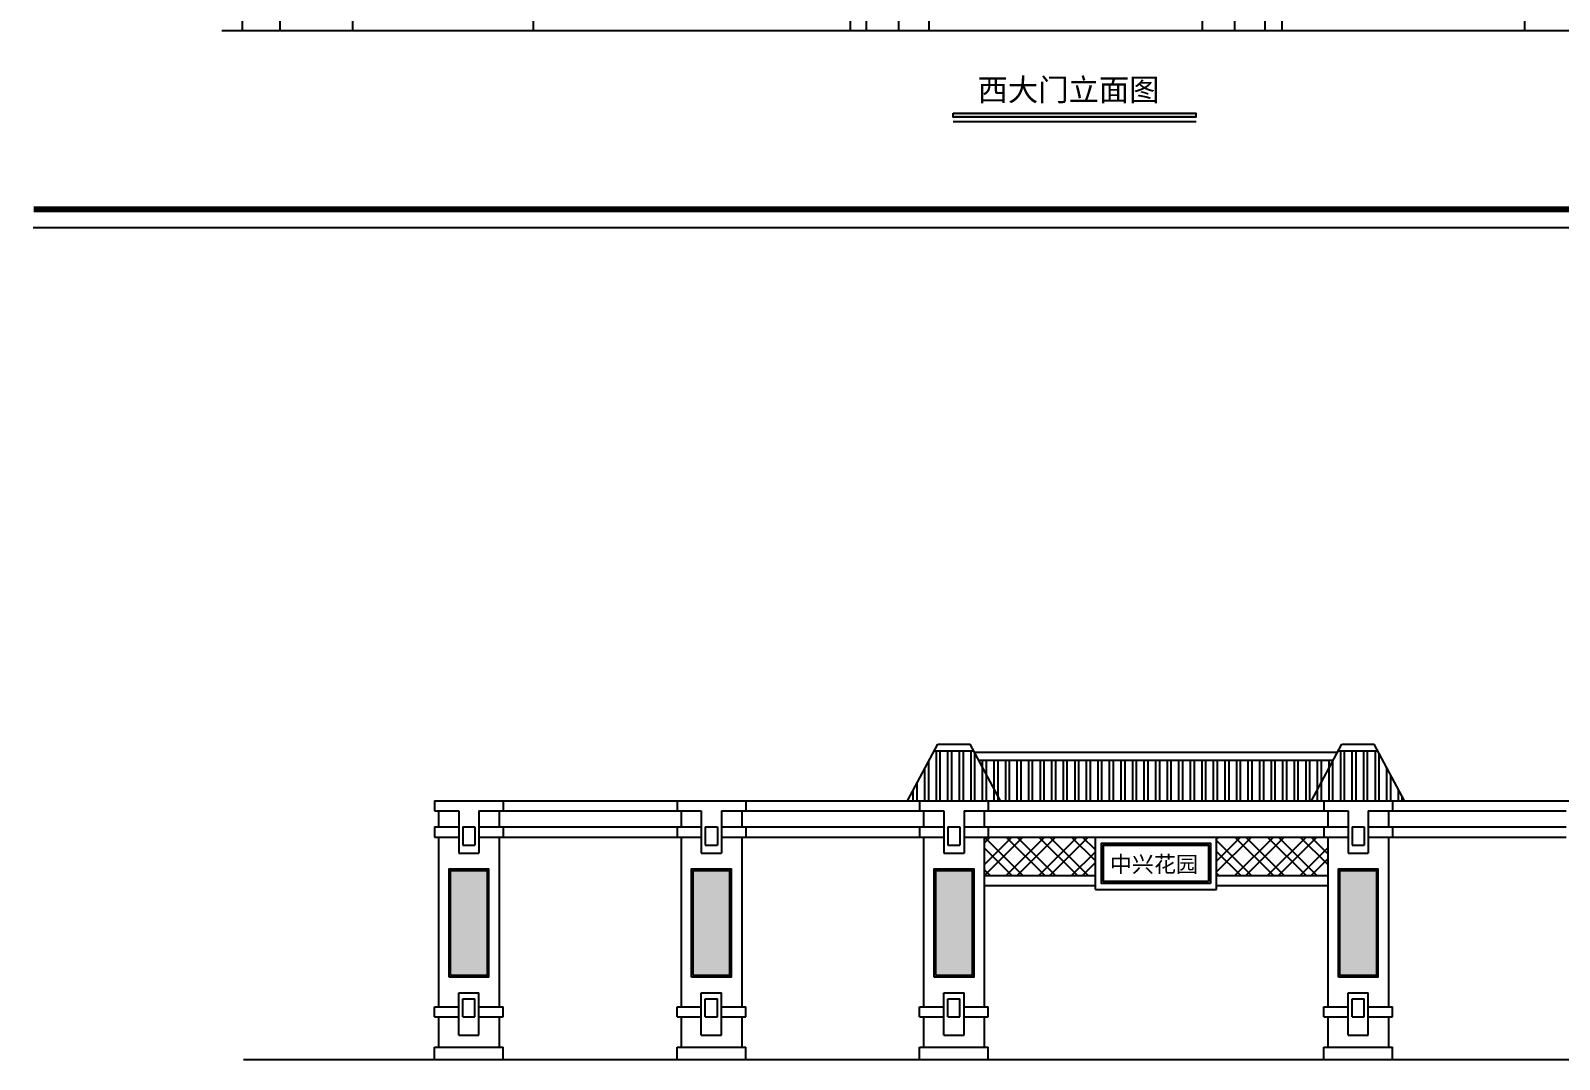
# Model space of a CAD drawing. Extents: x -1237597 to -1121401, y 701438 to 763997.
# Drawn here: x -1237597 to -1199777, y 702170 to 727622 of the extents above; entities that cross this region are included whole.
import ezdxf

# ---------------------------------------------------------------- set-up
doc = ezdxf.new("R2010")
doc.units = 0
doc.header["$LTSCALE"] = 300
doc.header["$MEASUREMENT"] = 0
doc.layers.get('0').update_dxf_attribs({"linetype": 'CONTINUOUS'})
for name, color, linetype in [('1', 7, 'CONTINUOUS'), ('2', 2, 'CONTINUOUS'), ('3', 3, 'CONTINUOUS'), ('LAYER1', 7, 'CONTINUOUS'), ('PH', 8, 'CONTINUOUS'), ('TU2', 7, 'CONTINUOUS')]:
    doc.layers.add(name, color=color, linetype=linetype)
doc.styles.add('HT', font='simhei.ttf', dxfattribs={"height": 200})
doc.styles.get("Standard").update_dxf_attribs({"font": 'simsun.ttf', "height": 200})
pattern_1 = [(315, (-1213188.8, 696082.67), (-404.112, -404.112), []), (315, (-1212919.4, 696082.67), (-404.112, -404.112), [])]
pattern_2 = [(45, (-1213188.8, 718307.96), (-404.112, 404.112), []), (45, (-1212919.4, 718307.96), (-404.112, 404.112), [])]

msp = doc.modelspace()

# ---------------------------------------------------------------- hatches: boundary and pattern name
at = {"layer": 'LAYER1', "linetype": 'BYBLOCK'}
h = msp.add_hatch(dxfattribs=at)
h.set_pattern_fill('ANSI31', color=3, style=0)
h.set_pattern_definition([(45, (-18991.69383, -81793.34535), (-0.088388347648, 0.088388347648), [])])
h.paths.add_polyline_path([(-1208773.1, 725481.6), (-1208773.1, 725577.2), (-1214775.7, 725577.2), (-1214775.7, 725481.6)])
at = {"layer": 'PH'}
h = msp.add_hatch(dxfattribs=at)
h.set_pattern_fill('ANSI32', color=256, scale=30, angle=45, style=0)
h.set_pattern_definition([(90, (-1213188.83, 722163.8), (-285.75, 3e-14), []), (90, (-1213093.58, 722259.05), (-285.75, 3e-14), [])])
h.paths.add_polyline_path([(-1213605.8, 708570.3), (-1214264.7, 709800.3), (-1215246.9, 709800.3), (-1215905.8, 708570.3)])
h.paths.add_polyline_path([(-1205905.8, 708570.3), (-1205370.1, 709570.3), (-1214141.5, 709570.3), (-1213605.8, 708570.3)])
h.paths.add_polyline_path([(-1203605.8, 708570.3), (-1204264.7, 709800.3), (-1205246.9, 709800.3), (-1205905.8, 708570.3)])
h = msp.add_hatch(dxfattribs=at)
h.set_pattern_fill('ANSI32', color=256, scale=60, style=0)
h.set_pattern_definition(pattern_1)
h.paths.add_polyline_path([(-1211255.8, 706720.3), (-1213905.8, 706720.3), (-1214005.8, 706720.3), (-1214005.8, 707670.3), (-1211255.8, 707670.3)])
h = msp.add_hatch(dxfattribs=at)
h.set_pattern_fill('ANSI32', color=256, scale=60, style=0)
h.set_pattern_definition(pattern_2)
h.paths.add_polyline_path([(-1213905.8, 707670.3), (-1214005.8, 707670.3), (-1214005.8, 706720.3), (-1211255.8, 706720.3), (-1211255.8, 707670.3)])
h = msp.add_hatch(dxfattribs=at)
h.set_pattern_fill('ANSI32', color=256, scale=60, style=0)
h.set_pattern_definition(pattern_1)
h.paths.add_polyline_path([(-1205505.8, 706720.3), (-1205605.8, 706720.3), (-1208255.8, 706720.3), (-1208255.8, 707670.3), (-1205505.8, 707670.3)])
h = msp.add_hatch(dxfattribs=at)
h.set_pattern_fill('ANSI32', color=256, scale=60, style=0)
h.set_pattern_definition(pattern_2)
h.paths.add_polyline_path([(-1208255.8, 707670.3), (-1208255.8, 706720.3), (-1205505.8, 706720.3), (-1205505.8, 707670.3), (-1205605.8, 707670.3)])
h = msp.add_hatch(dxfattribs=at)
h.set_pattern_fill('AR-CONC', color=9, scale=2, style=0)
h.set_pattern_definition([(50, (-1211249.8, 715188.33), (364.3693, -31.878), [38.1, -419.1]), (355, (-1211249.8, 715188.33), (-70.486, 382.113), [30.48, -335.28]), (100.451, (-1211219.43, 715185.68), (293.885, 350.2334), [32.38, -356.18]), (46.1842, (-1211249.8, 715289.93), (542.158, -84.085), [57.15, -628.65]), (96.6356, (-1211204.6, 715282.93), (474.808, 494.851), [48.57, -534.27]), (351.184, (-1211249.8, 715289.93), (474.81, 494.85), [45.72, -502.92]), (21, (-1211199, 715264.53), (303.2298, -204.531), [38.1, -419.1]), (326, (-1211199, 715264.53), (123.604, 368.376), [30.48, -335.28]), (71.4514, (-1211173.73, 715247.5), (426.833, 163.846), [32.38, -356.18]), (37.5, (-1211249.8, 715188.33), (6.1772, 169.1101), [0, -331.216, 0, -340.36, 0, -336.55]), (7.5, (-1211249.8, 715188.33), (133.6393, 200.3611), [0, -194.056, 0, -323.596, 0, -128.27]), (327.5, (-1211363.08, 715188.33), (271.1812, -11.4575), [0, -127, 0, -396.24, 0, -525.78]), (317.5, (-1211413.88, 715188.33), (296.2584, 50.853), [0, -165.1, 0, -263.144, 0, -373.38])])
h.paths.add_polyline_path([(-1226305.8, 706845.3), (-1227205.8, 706845.3), (-1227205.8, 704245.3), (-1226305.8, 704245.3)])
h.paths.add_polyline_path([(-1220305.8, 706845.3), (-1221205.8, 706845.3), (-1221205.8, 704245.3), (-1220305.8, 704245.3)])
h.paths.add_polyline_path([(-1214305.8, 706845.3), (-1215205.8, 706845.3), (-1215205.8, 704245.3), (-1214305.8, 704245.3)])
h = msp.add_hatch(dxfattribs=at)
h.set_pattern_fill('AR-CONC', color=9, scale=2, style=0)
h.set_pattern_definition([(50, (-1213188.83, 718307.96), (364.3693, -31.878), [38.1, -419.1]), (355, (-1213188.83, 718307.96), (-70.4857, 382.1133), [30.48, -335.28]), (100.451, (-1213158.46, 718305.3), (293.885, 350.2334), [32.38, -356.18]), (46.1842, (-1213188.83, 718409.56), (542.158, -84.085), [57.15, -628.65]), (96.6356, (-1213143.65, 718402.55), (474.808, 494.851), [48.57, -534.27]), (351.184, (-1213188.8, 718409.56), (474.809, 494.85), [45.72, -502.92]), (21, (-1213138.03, 718384.16), (303.2298, -204.531), [38.1, -419.1]), (326, (-1213138.03, 718384.16), (123.604, 368.376), [30.48, -335.28]), (71.4514, (-1213112.76, 718367.1), (426.833, 163.8457), [32.38, -356.18]), (37.5, (-1213188.83, 718307.96), (6.1772, 169.1101), [0, -331.216, 0, -340.36, 0, -336.55]), (7.5, (-1213188.83, 718307.96), (133.6393, 200.3611), [0, -194.056, 0, -323.596, 0, -128.27]), (327.5, (-1213302.11, 718307.96), (271.1812, -11.4575), [0, -127, 0, -396.24, 0, -525.78]), (317.5, (-1213352.9, 718307.96), (296.2584, 50.853), [0, -165.1, 0, -263.144, 0, -373.38])])
h.paths.add_polyline_path([(-1205205.8, 704245.3), (-1204305.8, 704245.3), (-1204305.8, 706845.3), (-1205205.8, 706845.3)])
h.paths.add_polyline_path([(-1198305.8, 706845.3), (-1199205.8, 706845.3), (-1199205.8, 704245.3), (-1198305.8, 704245.3)])
h.paths.add_polyline_path([(-1193205.8, 704245.3), (-1192305.8, 704245.3), (-1192305.8, 706845.3), (-1193205.8, 706845.3)])

# ---------------------------------------------------------------- linework, layer by layer
for p, q in [((-1215905.8, 708570.3), (-1215155.8, 709970.3)), ((-1215155.8, 709970.3), (-1214355.8, 709970.3)), ((-1213605.8, 708570.3), (-1214355.8, 709970.3)), ((-1205905.8, 708570.3), (-1205155.8, 709970.3)), ((-1205155.8, 709970.3), (-1204355.8, 709970.3)), ((-1203605.8, 708570.3), (-1204355.8, 709970.3)), ((-1215246.9, 709800.3), (-1214264.7, 709800.3)), ((-1214248.7, 709770.3), (-1205263, 709770.3)), ((-1214141.5, 709570.3), (-1205370.1, 709570.3)), ((-1205246.9, 709800.3), (-1204264.7, 709800.3)), ((-1227605.8, 708570.3), (-1191905.8, 708570.3)), ((-1227605.8, 708570.3), (-1227605.8, 708320.3)), ((-1225905.8, 708570.3), (-1225905.8, 708320.3)), ((-1221605.8, 708570.3), (-1221605.8, 708320.3)), ((-1219905.8, 708570.3), (-1219905.8, 708320.3)), ((-1215605.8, 708570.3), (-1215605.8, 708320.3)), ((-1213905.8, 708570.3), (-1213905.8, 708320.3)), ((-1205605.8, 708570.3), (-1205605.8, 708320.3)), ((-1203905.8, 708570.3), (-1203905.8, 708320.3)), ((-1227605.8, 708320.3), (-1227005.8, 708320.3)), ((-1227505.8, 708320.3), (-1227505.8, 707920.3)), ((-1227005.8, 708320.3), (-1227005.8, 707270.3)), ((-1226505.8, 708320.3), (-1225905.8, 708320.3)), ((-1226505.8, 708320.3), (-1226505.8, 707270.3)), ((-1226005.8, 708320.3), (-1226005.8, 707920.3)), ((-1221605.8, 708320.3), (-1221005.8, 708320.3)), ((-1221505.8, 708320.3), (-1221505.8, 707920.3)), ((-1221005.8, 708320.3), (-1221005.8, 707270.3)), ((-1220505.8, 708320.3), (-1220505.8, 707270.3)), ((-1220505.8, 708320.3), (-1219905.8, 708320.3)), ((-1220005.8, 708320.3), (-1220005.8, 707920.3)), ((-1215605.8, 708320.3), (-1215005.8, 708320.3)), ((-1215505.8, 708320.3), (-1215505.8, 707920.3)), ((-1215005.8, 708320.3), (-1215005.8, 707270.3)), ((-1214505.8, 708320.3), (-1214505.8, 707270.3)), ((-1214505.8, 708320.3), (-1213905.8, 708320.3)), ((-1214005.8, 708320.3), (-1214005.8, 707920.3)), ((-1205605.8, 708320.3), (-1205005.8, 708320.3)), ((-1205505.8, 708320.3), (-1205505.8, 707920.3)), ((-1205005.8, 708320.3), (-1205005.8, 707270.3)), ((-1204505.8, 708320.3), (-1203905.8, 708320.3)), ((-1204505.8, 708320.3), (-1204505.8, 707270.3)), ((-1204005.8, 708320.3), (-1204005.8, 707920.3)), ((-1227605.8, 707920.3), (-1227005.8, 707920.3)), ((-1227605.8, 707920.3), (-1227605.8, 707670.3)), ((-1227605.8, 707670.3), (-1227005.8, 707670.3)), ((-1227505.8, 707670.3), (-1227505.8, 703470.3)), ((-1226905.8, 707920.3), (-1226905.8, 707470.3)), ((-1226905.8, 707920.3), (-1226605.8, 707920.3)), ((-1226605.8, 707920.3), (-1226605.8, 707470.3)), ((-1226505.8, 707920.3), (-1225905.8, 707920.3)), ((-1226505.8, 707670.3), (-1225905.8, 707670.3)), ((-1226005.8, 707670.3), (-1226005.8, 703470.3)), ((-1225905.8, 707920.3), (-1225905.8, 707670.3)), ((-1225905.8, 707670.3), (-1221605.8, 707670.3)), ((-1221605.8, 707920.3), (-1221005.8, 707920.3)), ((-1221605.8, 707920.3), (-1221605.8, 707670.3)), ((-1221605.8, 707670.3), (-1221005.8, 707670.3)), ((-1221505.8, 707670.3), (-1221505.8, 703470.3)), ((-1220905.8, 707920.3), (-1220905.8, 707470.3)), ((-1220905.8, 707920.3), (-1220605.8, 707920.3)), ((-1220605.8, 707920.3), (-1220605.8, 707470.3)), ((-1220505.8, 707920.3), (-1219905.8, 707920.3)), ((-1220505.8, 707670.3), (-1219905.8, 707670.3)), ((-1220005.8, 707670.3), (-1220005.8, 703470.3)), ((-1219905.8, 707920.3), (-1219905.8, 707670.3)), ((-1219905.8, 707670.3), (-1215605.8, 707670.3)), ((-1215605.8, 707920.3), (-1215005.8, 707920.3)), ((-1215605.8, 707920.3), (-1215605.8, 707670.3)), ((-1215605.8, 707670.3), (-1215005.8, 707670.3)), ((-1215505.8, 707670.3), (-1215505.8, 703470.3)), ((-1214905.8, 707920.3), (-1214605.8, 707920.3)), ((-1214905.8, 707920.3), (-1214905.8, 707470.3)), ((-1214605.8, 707920.3), (-1214605.8, 707470.3)), ((-1214505.8, 707920.3), (-1213905.8, 707920.3)), ((-1214505.8, 707670.3), (-1213905.8, 707670.3)), ((-1214005.8, 707670.3), (-1214005.8, 703470.3)), ((-1213905.8, 707920.3), (-1213905.8, 707670.3)), ((-1213905.8, 707670.3), (-1205605.8, 707670.3)), ((-1211255.8, 706370.3), (-1211255.8, 707670.3)), ((-1208255.8, 706370.3), (-1208255.8, 707670.3)), ((-1205605.8, 707920.3), (-1205005.8, 707920.3)), ((-1205605.8, 707920.3), (-1205605.8, 707670.3)), ((-1205605.8, 707670.3), (-1205005.8, 707670.3)), ((-1205505.8, 707670.3), (-1205505.8, 703470.3)), ((-1204905.8, 707920.3), (-1204905.8, 707470.3)), ((-1204905.8, 707920.3), (-1204605.8, 707920.3)), ((-1204605.8, 707920.3), (-1204605.8, 707470.3)), ((-1204505.8, 707920.3), (-1203905.8, 707920.3)), ((-1204505.8, 707670.3), (-1203905.8, 707670.3)), ((-1204005.8, 707670.3), (-1204005.8, 703470.3)), ((-1203905.8, 707920.3), (-1203905.8, 707670.3)), ((-1203905.8, 707670.3), (-1199605.8, 707670.3)), ((-1227005.8, 707270.3), (-1226505.8, 707270.3)), ((-1226905.8, 707470.3), (-1226605.8, 707470.3)), ((-1221005.8, 707270.3), (-1220505.8, 707270.3)), ((-1220905.8, 707470.3), (-1220605.8, 707470.3)), ((-1215005.8, 707270.3), (-1214505.8, 707270.3)), ((-1214905.8, 707470.3), (-1214605.8, 707470.3)), ((-1205005.8, 707270.3), (-1204505.8, 707270.3)), ((-1204905.8, 707470.3), (-1204605.8, 707470.3)), ((-1214005.8, 706720.3), (-1211255.8, 706720.3)), ((-1208255.8, 706720.3), (-1205505.8, 706720.3)), ((-1214005.8, 706470.3), (-1211255.8, 706470.3)), ((-1211255.8, 706370.3), (-1208255.8, 706370.3)), ((-1208255.8, 706470.3), (-1205505.8, 706470.3)), ((-1227605.8, 703470.3), (-1227005.8, 703470.3)), ((-1227605.8, 703220.3), (-1227605.8, 703470.3)), ((-1227005.8, 702770.3), (-1227005.8, 703820.3)), ((-1227005.8, 703820.3), (-1226505.8, 703820.3)), ((-1226905.8, 703220.3), (-1226905.8, 703670.3)), ((-1226905.8, 703670.3), (-1226605.8, 703670.3)), ((-1226605.8, 703220.3), (-1226605.8, 703670.3)), ((-1226505.8, 702770.3), (-1226505.8, 703820.3)), ((-1226505.8, 703470.3), (-1225905.8, 703470.3)), ((-1225905.8, 703220.3), (-1225905.8, 703470.3)), ((-1221605.8, 703470.3), (-1221005.8, 703470.3)), ((-1221605.8, 703220.3), (-1221605.8, 703470.3)), ((-1221005.8, 702770.3), (-1221005.8, 703820.3)), ((-1221005.8, 703820.3), (-1220505.8, 703820.3)), ((-1220905.8, 703220.3), (-1220905.8, 703670.3)), ((-1220905.8, 703670.3), (-1220605.8, 703670.3)), ((-1220605.8, 703220.3), (-1220605.8, 703670.3)), ((-1220505.8, 702770.3), (-1220505.8, 703820.3)), ((-1220505.8, 703470.3), (-1219905.8, 703470.3)), ((-1219905.8, 703220.3), (-1219905.8, 703470.3)), ((-1215605.8, 703470.3), (-1215005.8, 703470.3)), ((-1215605.8, 703220.3), (-1215605.8, 703470.3)), ((-1215005.8, 702770.3), (-1215005.8, 703820.3)), ((-1215005.8, 703820.3), (-1214505.8, 703820.3)), ((-1214905.8, 703670.3), (-1214605.8, 703670.3)), ((-1214905.8, 703220.3), (-1214905.8, 703670.3)), ((-1214605.8, 703220.3), (-1214605.8, 703670.3)), ((-1214505.8, 702770.3), (-1214505.8, 703820.3)), ((-1214505.8, 703470.3), (-1213905.8, 703470.3)), ((-1213905.8, 703220.3), (-1213905.8, 703470.3)), ((-1205605.8, 703470.3), (-1205005.8, 703470.3)), ((-1205605.8, 703220.3), (-1205605.8, 703470.3)), ((-1205005.8, 702770.3), (-1205005.8, 703820.3)), ((-1205005.8, 703820.3), (-1204505.8, 703820.3)), ((-1204905.8, 703670.3), (-1204605.8, 703670.3)), ((-1204905.8, 703220.3), (-1204905.8, 703670.3)), ((-1204605.8, 703220.3), (-1204605.8, 703670.3)), ((-1204505.8, 702770.3), (-1204505.8, 703820.3)), ((-1204505.8, 703470.3), (-1203905.8, 703470.3)), ((-1203905.8, 703220.3), (-1203905.8, 703470.3)), ((-1227605.8, 703220.3), (-1227005.8, 703220.3)), ((-1227505.8, 703220.3), (-1227505.8, 702470.3)), ((-1226905.8, 703220.3), (-1226605.8, 703220.3)), ((-1226505.8, 703220.3), (-1225905.8, 703220.3)), ((-1226005.8, 703220.3), (-1226005.8, 702470.3)), ((-1221605.8, 703220.3), (-1221005.8, 703220.3)), ((-1221505.8, 703220.3), (-1221505.8, 702470.3)), ((-1220905.8, 703220.3), (-1220605.8, 703220.3)), ((-1220505.8, 703220.3), (-1219905.8, 703220.3)), ((-1220005.8, 703220.3), (-1220005.8, 702470.3)), ((-1215605.8, 703220.3), (-1215005.8, 703220.3)), ((-1215505.8, 703220.3), (-1215505.8, 702470.3)), ((-1214905.8, 703220.3), (-1214605.8, 703220.3)), ((-1214505.8, 703220.3), (-1213905.8, 703220.3)), ((-1214005.8, 703220.3), (-1214005.8, 702470.3)), ((-1205605.8, 703220.3), (-1205005.8, 703220.3)), ((-1205505.8, 703220.3), (-1205505.8, 702470.3)), ((-1204905.8, 703220.3), (-1204605.8, 703220.3)), ((-1204505.8, 703220.3), (-1203905.8, 703220.3)), ((-1204005.8, 703220.3), (-1204005.8, 702470.3)), ((-1227005.8, 702770.3), (-1226505.8, 702770.3)), ((-1221005.8, 702770.3), (-1220505.8, 702770.3)), ((-1215005.8, 702770.3), (-1214505.8, 702770.3)), ((-1205005.8, 702770.3), (-1204505.8, 702770.3)), ((-1227605.8, 702470.3), (-1225905.8, 702470.3)), ((-1227605.8, 702170.3), (-1227605.8, 702470.3)), ((-1225905.8, 702170.3), (-1225905.8, 702470.3)), ((-1221605.8, 702470.3), (-1219905.8, 702470.3)), ((-1221605.8, 702170.3), (-1221605.8, 702470.3)), ((-1219905.8, 702170.3), (-1219905.8, 702470.3)), ((-1215605.8, 702470.3), (-1213905.8, 702470.3)), ((-1215605.8, 702170.3), (-1215605.8, 702470.3)), ((-1213905.8, 702170.3), (-1213905.8, 702470.3)), ((-1205605.8, 702470.3), (-1203905.8, 702470.3)), ((-1205605.8, 702170.3), (-1205605.8, 702470.3)), ((-1203905.8, 702170.3), (-1203905.8, 702470.3))]:
    msp.add_line(p, q)
for points in [[(-1208405.8, 706520.3), (-1211105.8, 706520.3), (-1211105.8, 707520.3), (-1208405.8, 707520.3)], [(-1227245.8, 704205.3), (-1227245.8, 706885.3), (-1226265.8, 706885.3), (-1226265.8, 704205.3)], [(-1221245.8, 704205.3), (-1221245.8, 706885.3), (-1220265.8, 706885.3), (-1220265.8, 704205.3)], [(-1215245.8, 704205.3), (-1215245.8, 706885.3), (-1214265.8, 706885.3), (-1214265.8, 704205.3)], [(-1205245.8, 704205.3), (-1205245.8, 706885.3), (-1204265.8, 706885.3), (-1204265.8, 704205.3)]]:
    msp.add_lwpolyline(points, close=True)
at = {"layer": '1', "color": 7}
msp.add_line((-1232861.8, 727622.1), (-1175643.8, 727622.1), dxfattribs=at)
at = {"layer": '2', "color": 2}
for p, q in [((-1232364.9, 731322.1), (-1232364.9, 727622.1)), ((-1216916.2, 727622.1), (-1216916.2, 729322.1)), ((-1215368, 727622.1), (-1215368, 729322.1)), ((-1217323.9, 728462.1), (-1217323.9, 727622.1)), ((-1206647.3, 728462.1), (-1206647.3, 727622.1)), ((-1231430.4, 728307.1), (-1231430.4, 727622.1)), ((-1229635.4, 728307.1), (-1229635.4, 727622.1)), ((-1225160.5, 728307.1), (-1225160.5, 727622.1)), ((-1200637.3, 728307.1), (-1200637.3, 727622.1)), ((-1216116.2, 727622.1), (-1216116.2, 727922.1)), ((-1208603.3, 727622.1), (-1208603.3, 727922.1)), ((-1207803.3, 727622.1), (-1207803.3, 727922.1)), ((-1207055.1, 727622.1), (-1207055.1, 727922.1))]:
    msp.add_line(p, q, dxfattribs=at)
at = {"layer": '3', "color": 6}
msp.add_line((-1232330, 702170.3), (-1187476.7, 702170.3), dxfattribs=at)
at = {"layer": 'LAYER1', "color": 3, "linetype": 'BYBLOCK'}
msp.add_line((-1214775.7, 725372.3), (-1208759.4, 725372.3), dxfattribs=at)
msp.add_lwpolyline([(-1214775.7, 725577.2), (-1208773.1, 725577.2), (-1208773.1, 725481.6), (-1214775.7, 725481.6)], close=True, dxfattribs=at)
at = {"layer": 'LAYER1', "const_width": 150}
msp.add_lwpolyline([(-1237522, 723199.3), (-1173022.4, 723199.3)], dxfattribs=at)
at = {"layer": 'PH'}
for p, q in [((-1225905.8, 708320.3), (-1221605.8, 708320.3)), ((-1219905.8, 708320.3), (-1215605.8, 708320.3)), ((-1213905.8, 708320.3), (-1205605.8, 708320.3)), ((-1203905.8, 708320.3), (-1199605.8, 708320.3)), ((-1225905.8, 707920.3), (-1221605.8, 707920.3)), ((-1219905.8, 707920.3), (-1215605.8, 707920.3)), ((-1213905.8, 707920.3), (-1205605.8, 707920.3)), ((-1203905.8, 707920.3), (-1199605.8, 707920.3))]:
    msp.add_line(p, q, dxfattribs=at)
for points in [[(-1208455.8, 706570.3), (-1211055.8, 706570.3), (-1211055.8, 707470.3), (-1208455.8, 707470.3)], [(-1227205.8, 704245.3), (-1227205.8, 706845.3), (-1226305.8, 706845.3), (-1226305.8, 704245.3)], [(-1221205.8, 704245.3), (-1221205.8, 706845.3), (-1220305.8, 706845.3), (-1220305.8, 704245.3)], [(-1215205.8, 704245.3), (-1215205.8, 706845.3), (-1214305.8, 706845.3), (-1214305.8, 704245.3)], [(-1205205.8, 704245.3), (-1205205.8, 706845.3), (-1204305.8, 706845.3), (-1204305.8, 704245.3)]]:
    msp.add_lwpolyline(points, close=True, dxfattribs=at)
at = {"layer": 'TU2', "color": 3}
msp.add_line((-1237529.3, 722747.1), (-1173029.3, 722747.1), dxfattribs=at)

# ---------------------------------------------------------------- texts
msp.add_text('中兴花园', height=400).set_placement((-1210898.2, 706798.4))
at = {"layer": 'LAYER1', "color": 3, "linetype": 'BYBLOCK', "style": 'HT'}
msp.add_text('西大门立面图', height=550, dxfattribs=at).set_placement((-1214170.3, 725882.2))

doc.saveas('drawing.dxf')
